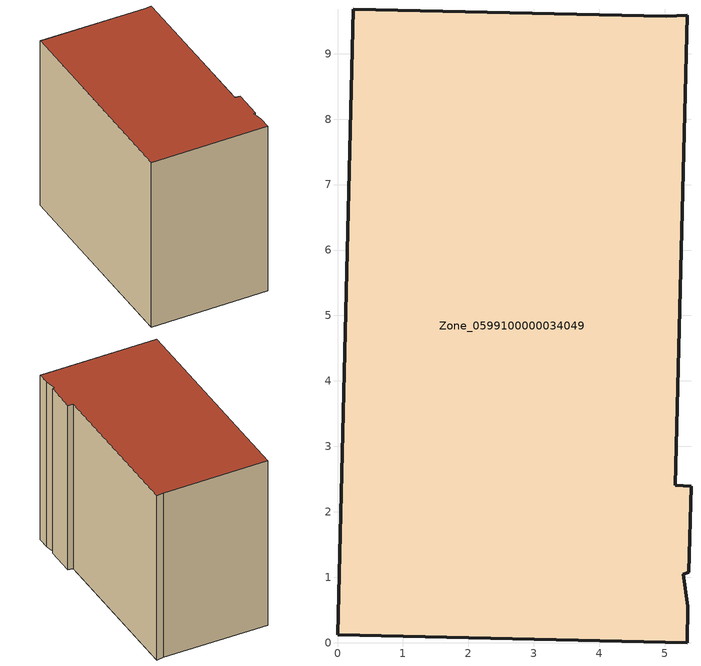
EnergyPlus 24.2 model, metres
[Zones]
Zone_0599100000034049
 floor ground (C_G): 0,0.12 0.24,9.68 5.02,9.57 5.34,9.59 5.16,2.41 5.4,2.39 5.37,1.08 5.28,1.04 5.35,0.56 5.34,0 z0
 wall outside (C_F): 0.24,9.68 0,0.12 5.34,0 5.35,0.56 5.28,1.04 5.37,1.08 5.4,2.39 5.16,2.41 5.34,9.59 5.02,9.57 0.24,9.68 z0:8.15
 roof outside (C_R): 5.37,1.08 5.4,2.39 5.16,2.41 5.34,9.59 5.02,9.57 0.24,9.68 0,0.12 5.34,0 5.35,0.56 5.28,1.04 z8.15
[BUILDING]
Pand.0599100000034049: North Axis=0; Terrain=City; Loads Convergence Tolerance Value=0.04; Temperature Convergence Tolerance Value=0.4; Solar Distribution=FullExterior; Maximum Number of Warmup Days=25; Minimum Number of Warmup Days=1
[Site:Location]
Rotterdam.The.Hague.AP_ZH_NLD Design_Conditions: Latitude=51.96; Longitude=4.45; Time Zone=1; Elevation=-4.5
[SITE:GROUNDTEMPERATURE:BUILDINGSURFACE]
18, 18, 18, 18, 18, 18, 18, 18, 18, 18, 18, 18
[MATERIAL] Thermal Absorptance=0.9; Solar Absorptance=0.7; Visible Absorptance=0.7
Name | Roughness | Thickness | Conductivity | Density | Specific Heat
G.TI.1975-1991 | MediumSmooth | 0.15 | 0.288461 | 540 | 1210
F.TI.1975-1991 | Rough | 0.3 | 0.230769 | 1920 | 840
R.TI.1975-1991 | MediumRough | 0.2 | 0.153846 | 1500 | 1000
[CONSTRUCTION]
C_G: G.TI.1975-1991
C_F: F.TI.1975-1991
C_R: R.TI.1975-1991
[ZONE]
Zone_0599100000034049: Type=1; Multiplier=1; Ceiling Height=Autocalculate; Volume=Autocalculate; Floor Area=autocalculate; Part of Total Floor Area=Yes
[ZONEINFILTRATION:DESIGNFLOWRATE]
Infil_Zone_0599100000034049: Zone or ZoneList or Space or SpaceList=Zone_0599100000034049; Schedule=AlwaysOn; Design Flow Rate Calculation Method=Flow/Area; Flow Rate per Floor Area=0.003; Constant Term Coefficient=1; Temperature Term Coefficient=0; Velocity Term Coefficient=0; Velocity Squared Term Coefficient=0
[HVACTEMPLATE:ZONE:IDEALLOADSAIRSYSTEM]
Zone_0599100000034049: Maximum Heating Supply Air Temperature=50; Minimum Cooling Supply Air Temperature=13; Maximum Heating Supply Air Humidity Ratio=0.0156; Minimum Cooling Supply Air Humidity Ratio=0.0077; Heating Limit=NoLimit; Cooling Limit=NoLimit; Dehumidification Control Type=ConstantSensibleHeatRatio; Cooling Sensible Heat Ratio=0.7; Dehumidification Setpoint=60; Humidification Control Type=None; Humidification Setpoint=30; Outdoor Air Method=None; Outdoor Air Flow Rate per Person=0.00944; Outdoor Air Flow Rate per Zone Floor Area=0; Outdoor Air Flow Rate per Zone=0; Demand Controlled Ventilation Type=None; Outdoor Air Economizer Type=NoEconomizer; Heat Recovery Type=None; Sensible Heat Recovery Effectiveness=0.7; Latent Heat Recovery Effectiveness=0.65
[ZONECONTROL:THERMOSTAT]
ThermostatControl_Zone_0599100000034049: Zone or ZoneList=Zone_0599100000034049; Control Type Schedule=DualSetpointControlType; Control 1=Thermostat_Zone_0599100000034049; Temperature Difference Between Cutout And Setpoint=0
[THERMOSTATSETPOINT:DUALSETPOINT]
Thermostat_Zone_0599100000034049: Heating Setpoint Temperature Schedule=HeatingSetpoint_Zone_0599100000034049; Cooling Setpoint Temperature Schedule=CoolingSetpoint_Zone_0599100000034049
[SCHEDULE:COMPACT]
HeatingSetpoint_Zone_0599100000034049: Through: 12/31, For: AllDays, Until: 24:00, 21
CoolingSetpoint_Zone_0599100000034049: Through: 12/31, For: AllDays, Until: 24:00, 24
DualSetpointControlType: Through: 12/31, For: AllDays, Until: 24:00, 4
AlwaysOn: Through: 12/31, For: AllDays, Until: 24:00, 1
